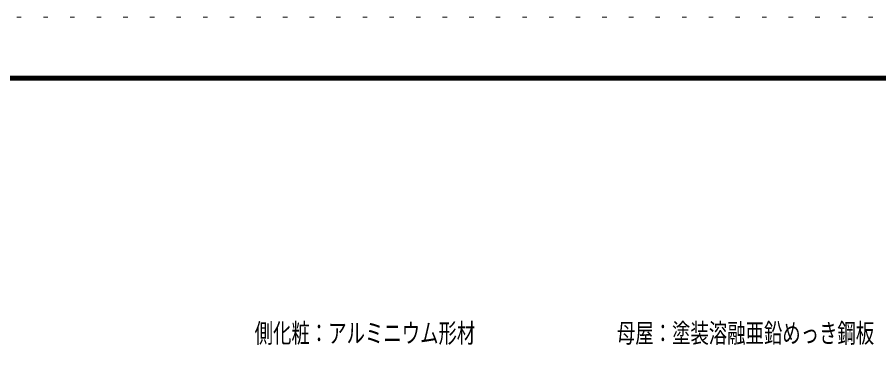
# Model space of a CAD drawing. Units: millimetres, scale not verified. Extents: x -26655 to 26659, y -10500 to 10500.
# Drawn here: x 16041 to 21869, y 8236 to 10500 of the extents above; entities that cross this region are included whole.
import ezdxf
from ezdxf.enums import TextEntityAlignment as Align

# ---------------------------------------------------------------- set-up
doc = ezdxf.new("R2010")
doc.units = ezdxf.units.MM
doc.header["$LTSCALE"] = 60
doc.linetypes.add('USER4', pattern=[3, 0.5, -2.5])
for name, color, linetype, lineweight in [('0-A_2-52DIM', 3, 'Continuous', 18), ('0-C_F-F1PAPER', 5, 'Continuous', 18), ('0-D_F-E_J_ADD', 5, 'USER4', 18)]:
    doc.layers.add(name, color=color, linetype=linetype, lineweight=lineweight)
doc.styles.add('ＭＳ ゴシック', font='')
doc.styles.get('ＭＳ ゴシック').set_extended_font_data('MS Gothic')

msp = doc.modelspace()

# ---------------------------------------------------------------- linework, layer by layer
at = {"layer": '0-C_F-F1PAPER'}
for points in [[(26158.83, -10000), (26158.83, 10100), (-2541.17, 10100), (-2541.17, -10000)], [(26156.32, -9997.5), (26156.32, 10097.5), (-2538.67, 10097.5), (-2538.67, -9997.5)], [(26153.83, -9995), (-2536.17, -9995), (-2536.17, 10095), (26153.83, 10095)], [(26151.32, -9992.5), (26151.32, 10092.5), (-2533.67, 10092.5), (-2533.67, -9992.5)], [(26148.83, -9990), (-2531.17, -9990), (-2531.17, 10090), (26148.83, 10090)], [(26146.33, -9987.5), (26146.33, 10087.5), (-2528.67, 10087.5), (-2528.67, -9987.5)], [(26143.82, -9985), (-2526.17, -9985), (-2526.17, 10085), (26143.82, 10085)], [(26141.33, -9982.5), (26141.33, 10082.5), (-2523.67, 10082.5), (-2523.67, -9982.5)], [(26138.82, -9980), (26138.82, 10080), (-2521.17, 10080), (-2521.17, -9980)], [(26136.33, -9977.5), (26136.33, 10077.5), (-2518.67, 10077.5), (-2518.67, -9977.5)], [(26133.83, -9975), (-2516.17, -9975), (-2516.17, 10075), (26133.83, 10075)]]:
    msp.add_lwpolyline(points, close=True, dxfattribs=at)
at = {"layer": '0-D_F-E_J_ADD'}
msp.add_lwpolyline([(26658.83, -10500), (-3041.17, -10500), (-3041.17, 10500), (26658.83, 10500)], close=True, dxfattribs=at)

# ---------------------------------------------------------------- texts
at = {"layer": '0-A_2-52DIM', "color": 7, "style": 'ＭＳ ゴシック', "width": 0.7}
for s, p in [('側化粧：アルミニウム形材', (17647.42, 8257.7)), ('母屋：塗装溶融亜鉛めっき鋼板', (20097.41, 8257.7))]:
    msp.add_text(s, height=130.2, dxfattribs=at).set_placement(p, align=Align.BOTTOM_LEFT)

doc.saveas('drawing.dxf')
